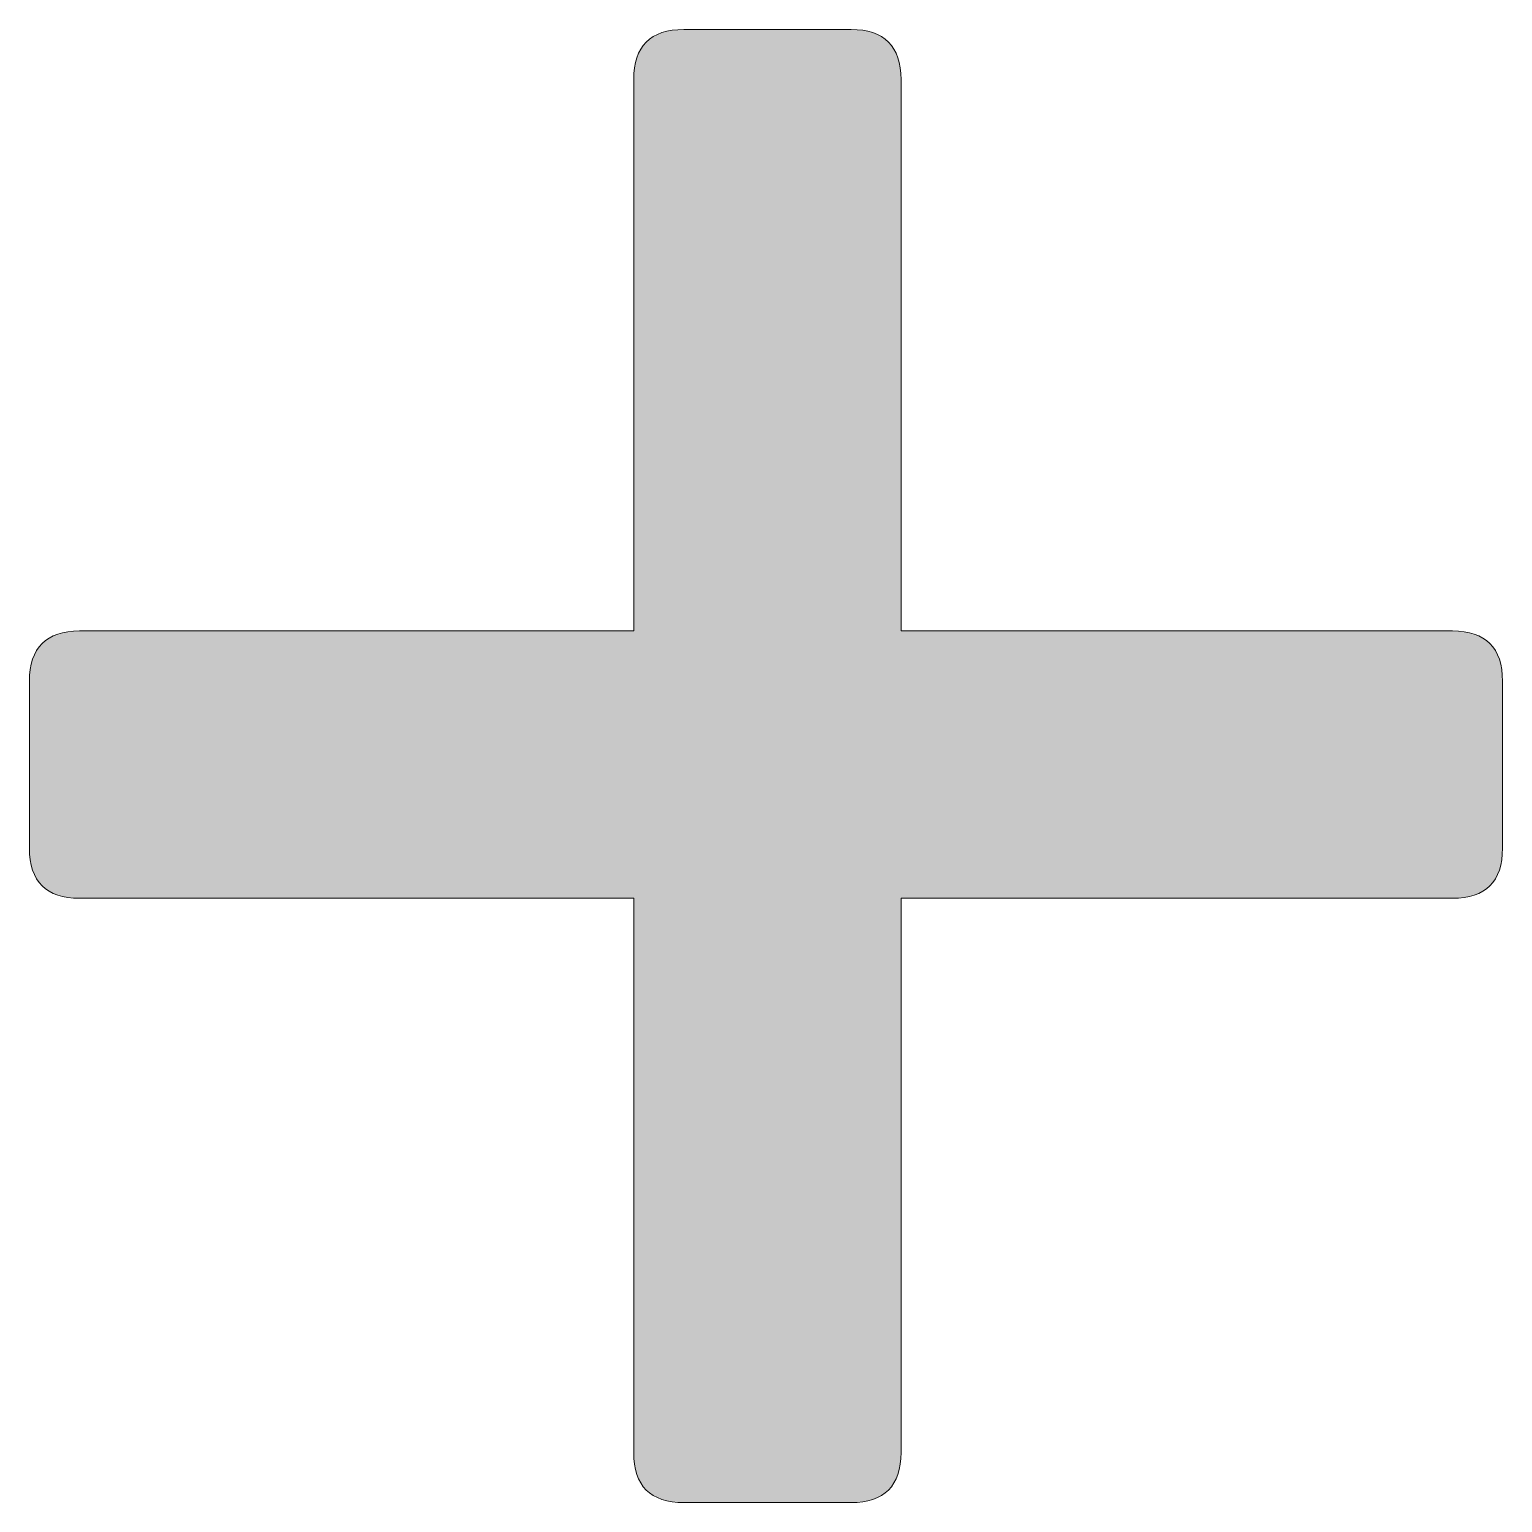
# Model space of a CAD drawing. Header units: millimetres. Extents: x 0 to 62, y -117 to 0.
# Drawn here: x 24.399 to 26.265, y -31.132 to -29.266 of the extents above; entities that cross this region are included whole.
import ezdxf

# ---------------------------------------------------------------- set-up
doc = ezdxf.new("R2010")
doc.units = ezdxf.units.MM
doc.header["$MEASUREMENT"] = 0
doc.layers.add('GLOSS-V', color=7, linetype='Continuous')

# ---------------------------------------------------------------- blocks, each defined once
blk = doc.blocks.new('block 52')
at = {"layer": 'GLOSS-V', "true_color": 0x010101}
h = blk.add_hatch(color=178, dxfattribs=at)
h.dxf.hatch_style = 2
edge = h.paths.add_edge_path()
edge.add_spline(control_points=[(25.4393, -29.2661), (25.4815, -29.2661), (25.5027, -29.2873), (25.5027, -29.3296), (25.5027, -29.3296), (25.5027, -30.0281), (25.5027, -30.0281), (25.5027, -30.0281), (26.2012, -30.0281), (26.2012, -30.0281), (26.2435, -30.0281), (26.2647, -30.0493), (26.2647, -30.0917), (26.2647, -30.0917), (26.2647, -30.3032), (26.2647, -30.3032), (26.2647, -30.3456), (26.2435, -30.3668), (26.2012, -30.3668), (26.2012, -30.3668), (25.5027, -30.3668), (25.5027, -30.3668), (25.5027, -30.3668), (25.5027, -31.0689), (25.5027, -31.0689), (25.5027, -31.1111), (25.4815, -31.1323), (25.4393, -31.1323), (25.4393, -31.1323), (25.2276, -31.1323), (25.2276, -31.1323), (25.1852, -31.1323), (25.164, -31.1111), (25.164, -31.0689), (25.164, -31.0689), (25.164, -30.3668), (25.164, -30.3668), (25.164, -30.3668), (24.4621, -30.3668), (24.4621, -30.3668), (24.4197, -30.3668), (24.3985, -30.3456), (24.3985, -30.3032), (24.3985, -30.3032), (24.3985, -30.0917), (24.3985, -30.0917), (24.3985, -30.0493), (24.4197, -30.0281), (24.4621, -30.0281), (24.4621, -30.0281), (25.164, -30.0281), (25.164, -30.0281), (25.164, -30.0281), (25.164, -29.3296), (25.164, -29.3296), (25.164, -29.2873), (25.1852, -29.2661), (25.2276, -29.2661), (25.2276, -29.2661), (25.4393, -29.2661), (25.4393, -29.2661)], knot_values=[0, 0, 0, 0, 1, 1, 1, 2, 2, 2, 3, 3, 3, 4, 4, 4, 5, 5, 5, 6, 6, 6, 7, 7, 7, 8, 8, 8, 9, 9, 9, 10, 10, 10, 11, 11, 11, 12, 12, 12, 13, 13, 13, 14, 14, 14, 15, 15, 15, 16, 16, 16, 17, 17, 17, 18, 18, 18, 19, 19, 19, 20, 20, 20, 20], degree=3, periodic=1)
at = {"layer": 'GLOSS-V', "lineweight": 0}
blk.add_open_spline([(25.4393, -29.2661), (25.4815, -29.2661), (25.5027, -29.2873), (25.5027, -29.3296), (25.5027, -29.3296), (25.5027, -30.0281), (25.5027, -30.0281), (25.5027, -30.0281), (26.2012, -30.0281), (26.2012, -30.0281), (26.2435, -30.0281), (26.2647, -30.0493), (26.2647, -30.0917), (26.2647, -30.0917), (26.2647, -30.3032), (26.2647, -30.3032), (26.2647, -30.3456), (26.2435, -30.3668), (26.2012, -30.3668), (26.2012, -30.3668), (25.5027, -30.3668), (25.5027, -30.3668), (25.5027, -30.3668), (25.5027, -31.0689), (25.5027, -31.0689), (25.5027, -31.1111), (25.4815, -31.1323), (25.4393, -31.1323), (25.4393, -31.1323), (25.2276, -31.1323), (25.2276, -31.1323), (25.1852, -31.1323), (25.164, -31.1111), (25.164, -31.0689), (25.164, -31.0689), (25.164, -30.3668), (25.164, -30.3668), (25.164, -30.3668), (24.4621, -30.3668), (24.4621, -30.3668), (24.4197, -30.3668), (24.3985, -30.3456), (24.3985, -30.3032), (24.3985, -30.3032), (24.3985, -30.0917), (24.3985, -30.0917), (24.3985, -30.0493), (24.4197, -30.0281), (24.4621, -30.0281), (24.4621, -30.0281), (25.164, -30.0281), (25.164, -30.0281), (25.164, -30.0281), (25.164, -29.3296), (25.164, -29.3296), (25.164, -29.2873), (25.1852, -29.2661), (25.2276, -29.2661), (25.2276, -29.2661), (25.4393, -29.2661), (25.4393, -29.2661)], degree=3, knots=[0, 0, 0, 0, 1, 1, 1, 2, 2, 2, 3, 3, 3, 4, 4, 4, 5, 5, 5, 6, 6, 6, 7, 7, 7, 8, 8, 8, 9, 9, 9, 10, 10, 10, 11, 11, 11, 12, 12, 12, 13, 13, 13, 14, 14, 14, 15, 15, 15, 16, 16, 16, 17, 17, 17, 18, 18, 18, 19, 19, 19, 20, 20, 20, 20], dxfattribs=at)
blk = doc.blocks.new('block 51')
at = {"layer": 'GLOSS-V'}
blk.add_blockref('block 52', (0, 0), dxfattribs=at)

msp = doc.modelspace()

# ---------------------------------------------------------------- block references
at = {"layer": 'GLOSS-V'}
msp.add_blockref('block 51', (0, 0), dxfattribs=at)

doc.saveas('drawing.dxf')
